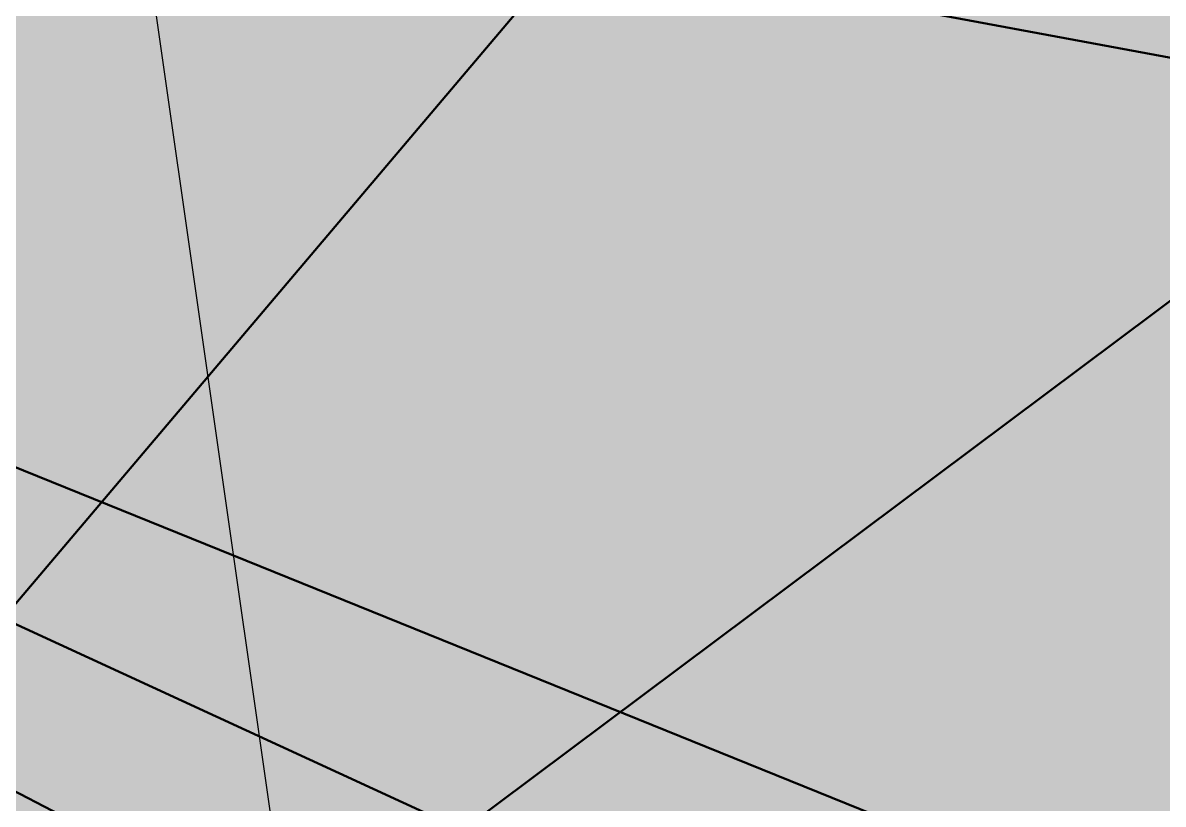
# Model space of a CAD drawing. Header units: millimetres. Extents: x 401 to 30661, y 2016 to 22119.
# Drawn here: x 12151 to 13060, y 11879 to 12502 of the extents above; entities that cross this region are included whole.
import ezdxf

# ---------------------------------------------------------------- set-up
doc = ezdxf.new("R2010")
doc.units = ezdxf.units.MM
doc.layers.add('3RD', color=140, linetype='Continuous', lineweight=25, true_color=0x7debff)
doc.layers.add('4TH DETAILS', color=125, linetype='Continuous', lineweight=15, true_color=0x39ffb0)
doc.layers.add('BACKGROUND', color=7, linetype='Continuous', true_color=0x000000)
doc.layers.add('GLOW-CYAN-2', color=7, linetype='Continuous', lineweight=50, true_color=0x7debff, transparency=0.8)
doc.layers.add('GLOW-EMERALD-2', color=7, linetype='Continuous', lineweight=30, true_color=0x39ffb0, transparency=0.8)

msp = doc.modelspace()

# ---------------------------------------------------------------- hatches: boundary and pattern name
at = {"layer": 'BACKGROUND'}
h = msp.add_hatch(color=256, dxfattribs=at)
h.dxf.hatch_style = 1
h.paths.add_polyline_path([(400.723, 2015.745), (30660.634, 2015.745), (30660.634, 22119.328), (400.723, 22119.328)])

# ---------------------------------------------------------------- linework, layer by layer
at = {"layer": '3RD'}
for p, q in [((12806.375, 11717.895), (9892.182, 13059.16)), ((13008.025, 11798.137), (9892.182, 13059.16)), ((12744.217, 11577.443), (9892.182, 13059.16)), ((12694.776, 12688.05), (11113.923, 10819.808)), ((13436.19, 12557.189), (11113.923, 10819.808))]:
    msp.add_line(p, q, dxfattribs=at)
at = {"layer": '3RD', "ltscale": 2}
msp.add_line((12553.302, 12569.66), (13957.201, 12308.441), dxfattribs=at)
at = {"layer": '4TH DETAILS'}
msp.add_lwpolyline([(12248.178, 12571.254), (12459.016, 11095.389), (12459.016, 10380.028), (12459.016, 9903.121), (12577.172, 9489.575)], dxfattribs=at)
at = {"layer": 'GLOW-CYAN-2'}
for p, q in [((12806.375, 11717.895), (9892.182, 13059.16)), ((13008.025, 11798.137), (9892.182, 13059.16)), ((12744.217, 11577.443), (9892.182, 13059.16)), ((12694.776, 12688.05), (11113.923, 10819.808)), ((13436.19, 12557.189), (11113.923, 10819.808))]:
    msp.add_line(p, q, dxfattribs=at)
at = {"layer": 'GLOW-CYAN-2', "ltscale": 2}
msp.add_line((12553.302, 12569.66), (13957.201, 12308.441), dxfattribs=at)
at = {"layer": 'GLOW-EMERALD-2'}
msp.add_lwpolyline([(12248.178, 12571.254), (12459.016, 11095.389), (12459.016, 10380.028), (12459.016, 9903.121), (12577.172, 9489.575)], dxfattribs=at)

doc.saveas('drawing.dxf')
